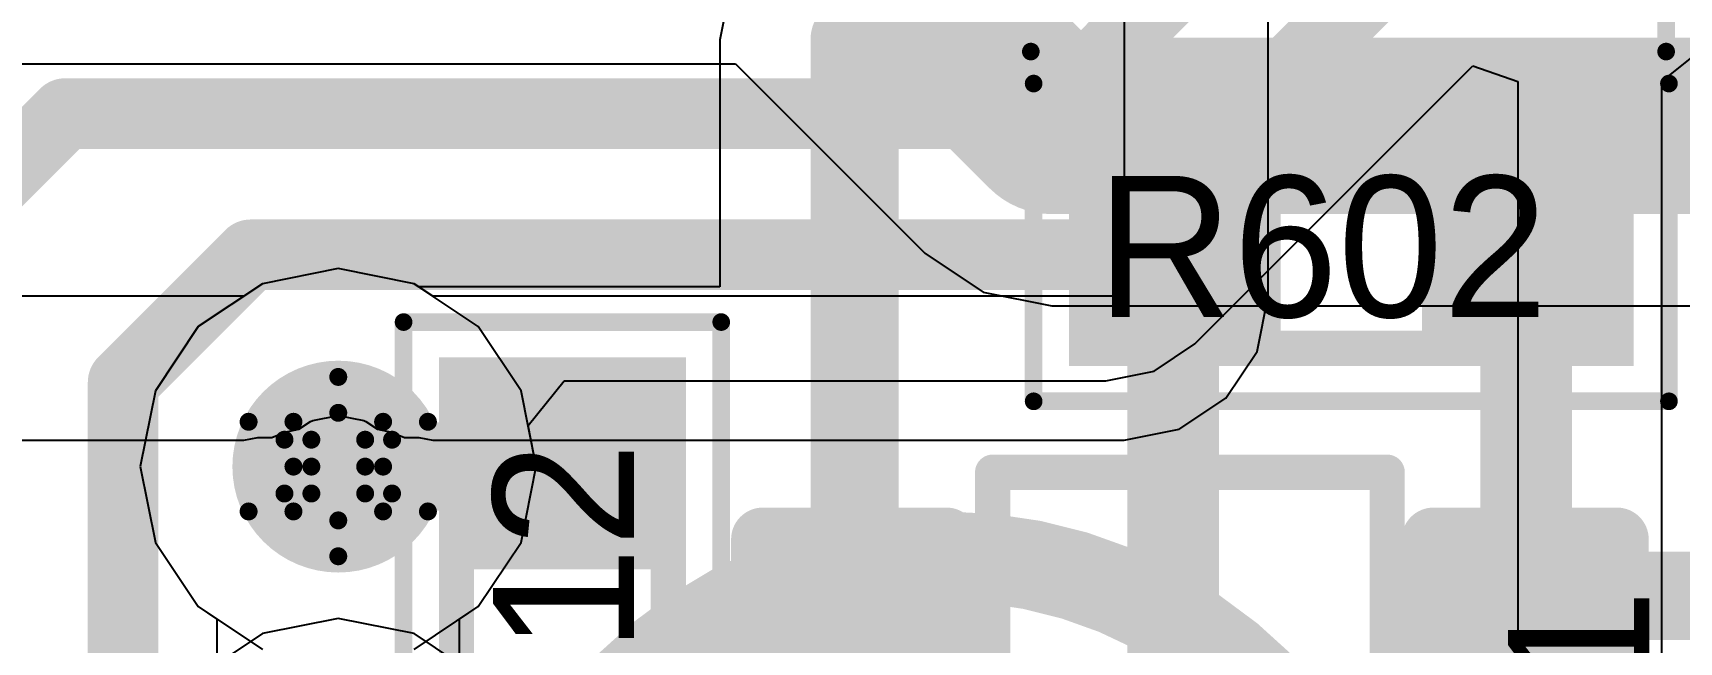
# Model space of a CAD drawing. Header units: millimetres. Extents: x 5 to 399, y 5 to 287.
# Drawn here: x 212.505 to 217.169, y 128.289 to 130.015 of the extents above; entities that cross this region are included whole.
import ezdxf

# ---------------------------------------------------------------- set-up
doc = ezdxf.new("R2010")
doc.units = ezdxf.units.MM
for name, color, linetype in [('BottomLayer', 5, 'Continuous'), ('BottomOverlay', 54, 'Continuous'), ('BottomPaste', 16, 'Continuous'), ('BottomSolder', 6, 'Continuous'), ('DrillDrawing', 1, 'Continuous'), ('DrillGuide', 244, 'Continuous'), ('Mechanical13', 56, 'Continuous'), ('MidLayer1', 16, 'Continuous'), ('MidLayer2', 76, 'Continuous'), ('MultiLayer', 9, 'Continuous'), ('TopLayer', 1, 'Continuous'), ('TopOverlay', 2, 'Continuous'), ('TopPaste', 8, 'Continuous'), ('TopSolder', 216, 'Continuous'), ('ViaHoleLayer', 16, 'Continuous')]:
    doc.layers.add(name, color=color, linetype=linetype)

# ---------------------------------------------------------------- blocks, each defined once
blk = doc.blocks.new('TP1_5MM_B_34')
at = {"layer": 'BottomLayer', "const_width": 0.75}
blk.add_lwpolyline([(-0.375, 0, 1), (0.375, 0, 1)], format="xyb", close=True, dxfattribs=at)
at = {"layer": 'BottomOverlay'}
for points, const_width in [([(1.27, 0, 1), (-1.27, 0, 1)], 0.254), ([(-1.3335, 0, 1), (-1.2065, 0, 1)], 0.127), ([(1.2065, 0, 1), (1.3335, 0, 1)], 0.127)]:
    blk.add_lwpolyline(points, format="xyb", close=True, dxfattribs=dict(at, const_width=const_width))
at = {"layer": 'BottomPaste', "const_width": 0.75}
blk.add_lwpolyline([(-0.375, 0, 1), (0.375, 0, 1)], format="xyb", close=True, dxfattribs=at)
at = {"layer": 'BottomSolder', "const_width": 0.75}
blk.add_lwpolyline([(-0.375, 0, 1), (0.375, 0, 1)], format="xyb", close=True, dxfattribs=at)
blk = doc.blocks.new('0402_C_56')
at = {"layer": 'Mechanical13', "const_width": 0.1}
for points in [[(-0.55, 0.3), (0.55, 0.3)], [(-0.55, 0.3), (-0.55, -0.3)], [(0.55, 0.3), (0.55, -0.3)], [(-0.55, -0.3), (0.55, -0.3)]]:
    blk.add_lwpolyline(points, dxfattribs=at)
at = {"layer": 'Mechanical13', "const_width": 0.05}
for points in [[(-0.575, 0.3, 1), (-0.525, 0.3, 1)], [(-0.575, 0.3, 1), (-0.525, 0.3, 1)], [(0.525, 0.3, 1), (0.575, 0.3, 1)], [(0.525, 0.3, 1), (0.575, 0.3, 1)], [(-0.575, -0.3, 1), (-0.525, -0.3, 1)], [(-0.575, -0.3, 1), (-0.525, -0.3, 1)], [(0.525, -0.3, 1), (0.575, -0.3, 1)], [(0.525, -0.3, 1), (0.575, -0.3, 1)]]:
    blk.add_lwpolyline(points, format="xyb", close=True, dxfattribs=at)
at = {"layer": 'TopLayer'}
for points in [[(-0.25, -0.3), (-0.25, 0.3), (-0.75, -0.3), (-0.75, 0.3)], [(0.75, -0.3), (0.75, 0.3), (0.25, -0.3), (0.25, 0.3)]]:
    blk.add_solid(points, dxfattribs=at)
at = {"layer": 'TopOverlay', "const_width": 0.05}
for points in [[(-0.9, 0.45), (-0.9, -0.45)], [(-0.9, 0.45), (0.9, 0.45)], [(0.9, 0.45), (0.9, -0.45)], [(-0.9, -0.45), (0.9, -0.45)]]:
    blk.add_lwpolyline(points, dxfattribs=at)
at = {"layer": 'TopOverlay', "const_width": 0.025}
for points in [[(-0.9125, 0.45, 1), (-0.8875, 0.45, 1)], [(-0.9125, 0.45, 1), (-0.8875, 0.45, 1)], [(0.8875, 0.45, 1), (0.9125, 0.45, 1)], [(0.8875, 0.45, 1), (0.9125, 0.45, 1)], [(-0.9125, -0.45, 1), (-0.8875, -0.45, 1)], [(-0.9125, -0.45, 1), (-0.8875, -0.45, 1)], [(0.8875, -0.45, 1), (0.9125, -0.45, 1)], [(0.8875, -0.45, 1), (0.9125, -0.45, 1)]]:
    blk.add_lwpolyline(points, format="xyb", close=True, dxfattribs=at)
at = {"layer": 'TopPaste'}
for points in [[(-0.25, -0.3), (-0.25, 0.3), (-0.75, -0.3), (-0.75, 0.3)], [(0.75, -0.3), (0.75, 0.3), (0.25, -0.3), (0.25, 0.3)]]:
    blk.add_solid(points, dxfattribs=at)
at = {"layer": 'TopSolder'}
for points in [[(-0.2, -0.35), (-0.2, 0.35), (-0.8, -0.35), (-0.8, 0.35)], [(0.8, -0.35), (0.8, 0.35), (0.2, -0.35), (0.2, 0.35)]]:
    blk.add_solid(points, dxfattribs=at)
blk = doc.blocks.new('0402_R_190')
at = {"layer": 'Mechanical13', "const_width": 0.1}
for points in [[(-0.55, 0.3), (0.55, 0.3)], [(-0.55, -0.3), (-0.55, 0.3)], [(0.55, -0.3), (0.55, 0.3)], [(-0.55, -0.3), (0.55, -0.3)]]:
    blk.add_lwpolyline(points, dxfattribs=at)
at = {"layer": 'Mechanical13', "const_width": 0.05}
for points in [[(-0.575, 0.3, 1), (-0.525, 0.3, 1)], [(-0.575, 0.3, 1), (-0.525, 0.3, 1)], [(0.525, 0.3, 1), (0.575, 0.3, 1)], [(0.525, 0.3, 1), (0.575, 0.3, 1)], [(-0.575, -0.3, 1), (-0.525, -0.3, 1)], [(-0.575, -0.3, 1), (-0.525, -0.3, 1)], [(0.525, -0.3, 1), (0.575, -0.3, 1)], [(0.525, -0.3, 1), (0.575, -0.3, 1)]]:
    blk.add_lwpolyline(points, format="xyb", close=True, dxfattribs=at)
at = {"layer": 'TopLayer'}
for points in [[(-0.25, -0.3), (-0.25, 0.3), (-0.75, -0.3), (-0.75, 0.3)], [(0.75, -0.3), (0.75, 0.3), (0.25, -0.3), (0.25, 0.3)]]:
    blk.add_solid(points, dxfattribs=at)
at = {"layer": 'TopOverlay', "const_width": 0.05}
for points in [[(-0.9, 0.45), (0.9, 0.45)], [(-0.9, -0.45), (-0.9, 0.45)], [(0.9, -0.45), (0.9, 0.45)], [(-0.9, -0.45), (0.9, -0.45)]]:
    blk.add_lwpolyline(points, dxfattribs=at)
at = {"layer": 'TopOverlay', "const_width": 0.025}
for points in [[(-0.9125, 0.45, 1), (-0.8875, 0.45, 1)], [(-0.9125, 0.45, 1), (-0.8875, 0.45, 1)], [(0.8875, 0.45, 1), (0.9125, 0.45, 1)], [(0.8875, 0.45, 1), (0.9125, 0.45, 1)], [(-0.9125, -0.45, 1), (-0.8875, -0.45, 1)], [(-0.9125, -0.45, 1), (-0.8875, -0.45, 1)], [(0.8875, -0.45, 1), (0.9125, -0.45, 1)], [(0.8875, -0.45, 1), (0.9125, -0.45, 1)]]:
    blk.add_lwpolyline(points, format="xyb", close=True, dxfattribs=at)
at = {"layer": 'TopPaste'}
for points in [[(-0.25, -0.3), (-0.25, 0.3), (-0.75, -0.3), (-0.75, 0.3)], [(0.75, -0.3), (0.75, 0.3), (0.25, -0.3), (0.25, 0.3)]]:
    blk.add_solid(points, dxfattribs=at)
at = {"layer": 'TopSolder'}
for points in [[(-0.2, -0.35), (-0.2, 0.35), (-0.8, -0.35), (-0.8, 0.35)], [(0.8, -0.35), (0.8, 0.35), (0.2, -0.35), (0.2, 0.35)]]:
    blk.add_solid(points, dxfattribs=at)
blk = doc.blocks.new('0402_R_201')
at = {"layer": 'Mechanical13', "const_width": 0.1}
for points in [[(-0.55, 0.3), (-0.55, -0.3)], [(0.55, 0.3), (-0.55, 0.3)], [(0.55, 0.3), (0.55, -0.3)], [(0.55, -0.3), (-0.55, -0.3)]]:
    blk.add_lwpolyline(points, dxfattribs=at)
at = {"layer": 'Mechanical13', "const_width": 0.05}
for points in [[(-0.575, 0.3, 1), (-0.525, 0.3, 1)], [(-0.575, 0.3, 1), (-0.525, 0.3, 1)], [(0.525, 0.3, 1), (0.575, 0.3, 1)], [(0.525, 0.3, 1), (0.575, 0.3, 1)], [(-0.575, -0.3, 1), (-0.525, -0.3, 1)], [(-0.575, -0.3, 1), (-0.525, -0.3, 1)], [(0.525, -0.3, 1), (0.575, -0.3, 1)], [(0.525, -0.3, 1), (0.575, -0.3, 1)]]:
    blk.add_lwpolyline(points, format="xyb", close=True, dxfattribs=at)
at = {"layer": 'TopLayer'}
for points in [[(-0.25, -0.3), (-0.25, 0.3), (-0.75, -0.3), (-0.75, 0.3)], [(0.75, -0.3), (0.75, 0.3), (0.25, -0.3), (0.25, 0.3)]]:
    blk.add_solid(points, dxfattribs=at)
at = {"layer": 'TopOverlay', "const_width": 0.05}
for points in [[(-0.9, 0.45), (-0.9, -0.45)], [(0.9, 0.45), (-0.9, 0.45)], [(0.9, 0.45), (0.9, -0.45)], [(0.9, -0.45), (-0.9, -0.45)]]:
    blk.add_lwpolyline(points, dxfattribs=at)
at = {"layer": 'TopOverlay', "const_width": 0.025}
for points in [[(-0.9125, 0.45, 1), (-0.8875, 0.45, 1)], [(-0.9125, 0.45, 1), (-0.8875, 0.45, 1)], [(0.8875, 0.45, 1), (0.9125, 0.45, 1)], [(0.8875, 0.45, 1), (0.9125, 0.45, 1)], [(-0.9125, -0.45, 1), (-0.8875, -0.45, 1)], [(-0.9125, -0.45, 1), (-0.8875, -0.45, 1)], [(0.8875, -0.45, 1), (0.9125, -0.45, 1)], [(0.8875, -0.45, 1), (0.9125, -0.45, 1)]]:
    blk.add_lwpolyline(points, format="xyb", close=True, dxfattribs=at)
at = {"layer": 'TopPaste'}
for points in [[(-0.25, -0.3), (-0.25, 0.3), (-0.75, -0.3), (-0.75, 0.3)], [(0.75, -0.3), (0.75, 0.3), (0.25, -0.3), (0.25, 0.3)]]:
    blk.add_solid(points, dxfattribs=at)
at = {"layer": 'TopSolder'}
for points in [[(-0.2, -0.35), (-0.2, 0.35), (-0.8, -0.35), (-0.8, 0.35)], [(0.8, -0.35), (0.8, 0.35), (0.2, -0.35), (0.2, 0.35)]]:
    blk.add_solid(points, dxfattribs=at)
blk = doc.blocks.new('SC70_6P_287')
at = {"layer": 'TopLayer', "const_width": 0.04}
for points in [[(-0.83, 1.21, 1), (-0.79, 1.21, 1)], [(-0.51, 1.21, 1), (-0.47, 1.21, 1)], [(-0.18, 1.21, 1), (-0.14, 1.21, 1)], [(0.14, 1.21, 1), (0.18, 1.21, 1)], [(0.47, 1.21, 1), (0.51, 1.21, 1)], [(0.79, 1.21, 1), (0.83, 1.21, 1)], [(-0.83, 0.69, 1), (-0.79, 0.69, 1)], [(-0.51, 0.69, 1), (-0.47, 0.69, 1)], [(-0.18, 0.69, 1), (-0.14, 0.69, 1)], [(0.14, 0.69, 1), (0.18, 0.69, 1)], [(0.47, 0.69, 1), (0.51, 0.69, 1)], [(0.79, 0.69, 1), (0.83, 0.69, 1)], [(-0.83, -0.69, 1), (-0.79, -0.69, 1)], [(-0.51, -0.69, 1), (-0.47, -0.69, 1)], [(-0.18, -0.69, 1), (-0.14, -0.69, 1)], [(0.14, -0.69, 1), (0.18, -0.69, 1)], [(0.47, -0.69, 1), (0.51, -0.69, 1)], [(0.79, -0.69, 1), (0.83, -0.69, 1)], [(-0.83, -1.21, 1), (-0.79, -1.21, 1)], [(-0.51, -1.21, 1), (-0.47, -1.21, 1)], [(-0.18, -1.21, 1), (-0.14, -1.21, 1)], [(0.14, -1.21, 1), (0.18, -1.21, 1)], [(0.47, -1.21, 1), (0.51, -1.21, 1)], [(0.79, -1.21, 1), (0.83, -1.21, 1)]]:
    blk.add_lwpolyline(points, format="xyb", close=True, dxfattribs=at)
at = {"layer": 'TopLayer'}
for points in [[(-0.81, 0.65), (-0.49, 0.65), (-0.81, 1.25), (-0.49, 1.25)], [(-0.16, 0.65), (0.16, 0.65), (-0.16, 1.25), (0.16, 1.25)], [(0.49, 0.65), (0.81, 0.65), (0.49, 1.25), (0.81, 1.25)], [(-0.85, 0.69), (-0.45, 0.69), (-0.85, 1.21), (-0.45, 1.21)], [(-0.2, 0.69), (0.2, 0.69), (-0.2, 1.21), (0.2, 1.21)], [(0.45, 0.69), (0.85, 0.69), (0.45, 1.21), (0.85, 1.21)], [(-0.81, -1.25), (-0.49, -1.25), (-0.81, -0.65), (-0.49, -0.65)], [(-0.16, -1.25), (0.16, -1.25), (-0.16, -0.65), (0.16, -0.65)], [(0.49, -1.25), (0.81, -1.25), (0.49, -0.65), (0.81, -0.65)], [(-0.85, -1.21), (-0.45, -1.21), (-0.85, -0.69), (-0.45, -0.69)], [(-0.2, -1.21), (0.2, -1.21), (-0.2, -0.69), (0.2, -0.69)], [(0.45, -1.21), (0.85, -1.21), (0.45, -0.69), (0.85, -0.69)]]:
    blk.add_solid(points, dxfattribs=at)
at = {"layer": 'TopOverlay', "const_width": 0.1}
for points in [[(-0.9998, 0.5588), (-0.9998, -0.5588)], [(-0.9998, 0.5588), (1.0002, 0.5588)], [(1.0002, 0.5588), (1.0002, -0.5588)], [(-0.9998, -0.5588), (1.0002, -0.5588)]]:
    blk.add_lwpolyline(points, dxfattribs=at)
at = {"layer": 'TopOverlay', "const_width": 0.05}
for points in [[(-1.0248, 0.5588, 1), (-0.9748, 0.5588, 1)], [(-1.0248, 0.5588, 1), (-0.9748, 0.5588, 1)], [(0.9752, 0.5588, 1), (1.0251, 0.5588, 1)], [(0.9752, 0.5588, 1), (1.0251, 0.5588, 1)], [(-1.0248, -0.5588, 1), (-0.9748, -0.5588, 1)], [(-1.0248, -0.5588, 1), (-0.9748, -0.5588, 1)], [(0.9752, -0.5588, 1), (1.0251, -0.5588, 1)], [(0.9752, -0.5588, 1), (1.0251, -0.5588, 1)]]:
    blk.add_lwpolyline(points, format="xyb", close=True, dxfattribs=at)
at = {"layer": 'TopPaste', "const_width": 0.04}
for points in [[(-0.83, 1.21, 1), (-0.79, 1.21, 1)], [(-0.51, 1.21, 1), (-0.47, 1.21, 1)], [(-0.18, 1.21, 1), (-0.14, 1.21, 1)], [(0.14, 1.21, 1), (0.18, 1.21, 1)], [(0.47, 1.21, 1), (0.51, 1.21, 1)], [(0.79, 1.21, 1), (0.83, 1.21, 1)], [(-0.83, 0.69, 1), (-0.79, 0.69, 1)], [(-0.51, 0.69, 1), (-0.47, 0.69, 1)], [(-0.18, 0.69, 1), (-0.14, 0.69, 1)], [(0.14, 0.69, 1), (0.18, 0.69, 1)], [(0.47, 0.69, 1), (0.51, 0.69, 1)], [(0.79, 0.69, 1), (0.83, 0.69, 1)], [(-0.83, -0.69, 1), (-0.79, -0.69, 1)], [(-0.51, -0.69, 1), (-0.47, -0.69, 1)], [(-0.18, -0.69, 1), (-0.14, -0.69, 1)], [(0.14, -0.69, 1), (0.18, -0.69, 1)], [(0.47, -0.69, 1), (0.51, -0.69, 1)], [(0.79, -0.69, 1), (0.83, -0.69, 1)], [(-0.83, -1.21, 1), (-0.79, -1.21, 1)], [(-0.51, -1.21, 1), (-0.47, -1.21, 1)], [(-0.18, -1.21, 1), (-0.14, -1.21, 1)], [(0.14, -1.21, 1), (0.18, -1.21, 1)], [(0.47, -1.21, 1), (0.51, -1.21, 1)], [(0.79, -1.21, 1), (0.83, -1.21, 1)]]:
    blk.add_lwpolyline(points, format="xyb", close=True, dxfattribs=at)
at = {"layer": 'TopPaste'}
for points in [[(-0.81, 0.65), (-0.49, 0.65), (-0.81, 1.25), (-0.49, 1.25)], [(-0.16, 0.65), (0.16, 0.65), (-0.16, 1.25), (0.16, 1.25)], [(0.49, 0.65), (0.81, 0.65), (0.49, 1.25), (0.81, 1.25)], [(-0.85, 0.69), (-0.45, 0.69), (-0.85, 1.21), (-0.45, 1.21)], [(-0.2, 0.69), (0.2, 0.69), (-0.2, 1.21), (0.2, 1.21)], [(0.45, 0.69), (0.85, 0.69), (0.45, 1.21), (0.85, 1.21)], [(-0.81, -1.25), (-0.49, -1.25), (-0.81, -0.65), (-0.49, -0.65)], [(-0.16, -1.25), (0.16, -1.25), (-0.16, -0.65), (0.16, -0.65)], [(0.49, -1.25), (0.81, -1.25), (0.49, -0.65), (0.81, -0.65)], [(-0.85, -1.21), (-0.45, -1.21), (-0.85, -0.69), (-0.45, -0.69)], [(-0.2, -1.21), (0.2, -1.21), (-0.2, -0.69), (0.2, -0.69)], [(0.45, -1.21), (0.85, -1.21), (0.45, -0.69), (0.85, -0.69)]]:
    blk.add_solid(points, dxfattribs=at)
at = {"layer": 'TopSolder', "const_width": 0.09}
for points in [[(-0.855, 1.21, 1), (-0.765, 1.21, 1)], [(-0.535, 1.21, 1), (-0.445, 1.21, 1)], [(-0.205, 1.21, 1), (-0.115, 1.21, 1)], [(0.115, 1.21, 1), (0.205, 1.21, 1)], [(0.445, 1.21, 1), (0.535, 1.21, 1)], [(0.765, 1.21, 1), (0.855, 1.21, 1)], [(-0.855, 0.69, 1), (-0.765, 0.69, 1)], [(-0.535, 0.69, 1), (-0.445, 0.69, 1)], [(-0.205, 0.69, 1), (-0.115, 0.69, 1)], [(0.115, 0.69, 1), (0.205, 0.69, 1)], [(0.445, 0.69, 1), (0.535, 0.69, 1)], [(0.765, 0.69, 1), (0.855, 0.69, 1)], [(-0.855, -0.69, 1), (-0.765, -0.69, 1)], [(-0.535, -0.69, 1), (-0.445, -0.69, 1)], [(-0.205, -0.69, 1), (-0.115, -0.69, 1)], [(0.115, -0.69, 1), (0.205, -0.69, 1)], [(0.445, -0.69, 1), (0.535, -0.69, 1)], [(0.765, -0.69, 1), (0.855, -0.69, 1)], [(-0.855, -1.21, 1), (-0.765, -1.21, 1)], [(-0.535, -1.21, 1), (-0.445, -1.21, 1)], [(-0.205, -1.21, 1), (-0.115, -1.21, 1)], [(0.115, -1.21, 1), (0.205, -1.21, 1)], [(0.445, -1.21, 1), (0.535, -1.21, 1)], [(0.765, -1.21, 1), (0.855, -1.21, 1)]]:
    blk.add_lwpolyline(points, format="xyb", close=True, dxfattribs=at)
at = {"layer": 'TopSolder'}
for points in [[(-0.81, 0.6), (-0.49, 0.6), (-0.81, 1.3), (-0.49, 1.3)], [(-0.16, 0.6), (0.16, 0.6), (-0.16, 1.3), (0.16, 1.3)], [(0.49, 0.6), (0.81, 0.6), (0.49, 1.3), (0.81, 1.3)], [(-0.9, 0.69), (-0.4, 0.69), (-0.9, 1.21), (-0.4, 1.21)], [(-0.25, 0.69), (0.25, 0.69), (-0.25, 1.21), (0.25, 1.21)], [(0.4, 0.69), (0.9, 0.69), (0.4, 1.21), (0.9, 1.21)], [(-0.81, -1.3), (-0.49, -1.3), (-0.81, -0.6), (-0.49, -0.6)], [(-0.16, -1.3), (0.16, -1.3), (-0.16, -0.6), (0.16, -0.6)], [(0.49, -1.3), (0.81, -1.3), (0.49, -0.6), (0.81, -0.6)], [(-0.9, -1.21), (-0.4, -1.21), (-0.9, -0.69), (-0.4, -0.69)], [(-0.25, -1.21), (0.25, -1.21), (-0.25, -0.69), (0.25, -0.69)], [(0.4, -1.21), (0.9, -1.21), (0.4, -0.69), (0.9, -0.69)]]:
    blk.add_solid(points, dxfattribs=at)

msp = doc.modelspace()

# ---------------------------------------------------------------- linework, layer by layer
at = {"layer": 'BottomLayer'}
for p, q in [((217.1202, 129.877), (217.2155, 129.9533)), ((215.7975, 129.1339), (216.5854, 129.9217)), ((216.5854, 129.9217), (216.7124, 129.877)), ((216.7124, 129.877), (216.7124, 125.4695)), ((217.1202, 126.1275), (217.1202, 129.877)), ((215.6818, 129.0565), (215.7975, 129.1339)), ((215.5452, 129.0293), (215.6818, 129.0565)), ((213.9081, 128.9023), (214.0105, 129.0293)), ((214.0105, 129.0293), (215.5452, 129.0293)), ((213.9312, 128.7862), (213.9081, 128.9023)), ((213.8885, 128.5716), (213.9312, 128.7862)), ((213.7669, 128.3897), (213.8885, 128.5716)), ((213.7141, 128.3544), (213.7669, 128.3897)), ((213.7141, 128.2274), (213.7141, 128.3544))]:
    msp.add_line(p, q, dxfattribs=at)
at = {"layer": 'BottomLayer', "const_width": 0.2}
for points in [[(215.3795, 129.7862), (216.3035, 130.7102)], [(215.5452, 129.3862), (216.4692, 130.3102)], [(212.3608, 129.5504), (212.5966, 129.7862)], [(212.5966, 129.7862), (215.3795, 129.7862)], [(212.7608, 129.0251), (213.1219, 129.3862)], [(213.1219, 129.3862), (215.5452, 129.3862)], [(212.7608, 127.5059), (212.7608, 129.0251)]]:
    msp.add_lwpolyline(points, dxfattribs=at)
at = {"layer": 'BottomLayer'}
for points, const_width in [([(212.5466, 129.7862, 1), (212.6466, 129.7862, 1)], 0.1), ([(212.5466, 129.7862, 1), (212.6466, 129.7862, 1)], 0.1), ([(215.3295, 129.7862, 1), (215.4295, 129.7862, 1)], 0.1), ([(215.3295, 129.7862, 1), (215.4295, 129.7862, 1)], 0.1), ([(213.0719, 129.3862, 1), (213.1719, 129.3862, 1)], 0.1), ([(213.0719, 129.3862, 1), (213.1719, 129.3862, 1)], 0.1), ([(215.4952, 129.3862, 1), (215.5952, 129.3862, 1)], 0.1), ([(215.4952, 129.3862, 1), (215.5952, 129.3862, 1)], 0.1), ([(212.7108, 129.0251, 1), (212.8108, 129.0251, 1)], 0.1), ([(212.7108, 129.0251, 1), (212.8108, 129.0251, 1)], 0.1), ([(213.2204, 128.7862, 1), (213.5204, 128.7862, 1)], 0.3)]:
    msp.add_lwpolyline(points, format="xyb", close=True, dxfattribs=dict(at, const_width=const_width))
at = {"layer": 'DrillDrawing', "const_width": 0.0508}
for points in [[(213.2434, 128.9132), (213.3704, 129.0402)], [(213.3704, 129.0402), (213.4974, 128.9132)], [(213.2942, 128.8624), (213.3704, 128.9386)], [(213.3704, 128.9386), (213.4466, 128.8624)], [(213.1164, 128.9132), (213.2434, 128.7862)], [(213.1164, 128.9132), (213.2434, 128.9132)], [(213.4974, 128.9132), (213.6244, 128.9132)], [(213.4974, 128.7862), (213.6244, 128.9132)], [(213.218, 128.8624), (213.2942, 128.7862)], [(213.218, 128.8624), (213.2942, 128.8624)], [(213.4466, 128.8624), (213.5228, 128.8624)], [(213.4466, 128.7862), (213.5228, 128.8624)], [(213.1164, 128.6592), (213.2434, 128.7862)], [(213.218, 128.71), (213.2942, 128.7862)], [(213.4466, 128.7862), (213.5228, 128.71)], [(213.4974, 128.7862), (213.6244, 128.6592)], [(213.218, 128.71), (213.2942, 128.71)], [(213.2942, 128.71), (213.3704, 128.6338)], [(213.3704, 128.6338), (213.4466, 128.71)], [(213.4466, 128.71), (213.5228, 128.71)], [(213.1164, 128.6592), (213.2434, 128.6592)], [(213.2434, 128.6592), (213.3704, 128.5322)], [(213.3704, 128.5322), (213.4974, 128.6592)], [(213.4974, 128.6592), (213.6244, 128.6592)]]:
    msp.add_lwpolyline(points, dxfattribs=at)
at = {"layer": 'DrillDrawing', "const_width": 0.0254}
for points in [[(213.3577, 129.0402, 1), (213.3831, 129.0402, 1)], [(213.3577, 129.0402, 1), (213.3831, 129.0402, 1)], [(213.3577, 128.9386, 1), (213.3831, 128.9386, 1)], [(213.3577, 128.9386, 1), (213.3831, 128.9386, 1)], [(213.1037, 128.9132, 1), (213.1291, 128.9132, 1)], [(213.1037, 128.9132, 1), (213.1291, 128.9132, 1)], [(213.2307, 128.9132, 1), (213.2561, 128.9132, 1)], [(213.2307, 128.9132, 1), (213.2561, 128.9132, 1)], [(213.4847, 128.9132, 1), (213.5101, 128.9132, 1)], [(213.4847, 128.9132, 1), (213.5101, 128.9132, 1)], [(213.6117, 128.9132, 1), (213.6371, 128.9132, 1)], [(213.6117, 128.9132, 1), (213.6371, 128.9132, 1)], [(213.2053, 128.8624, 1), (213.2307, 128.8624, 1)], [(213.2053, 128.8624, 1), (213.2307, 128.8624, 1)], [(213.2815, 128.8624, 1), (213.3069, 128.8624, 1)], [(213.2815, 128.8624, 1), (213.3069, 128.8624, 1)], [(213.4339, 128.8624, 1), (213.4593, 128.8624, 1)], [(213.4339, 128.8624, 1), (213.4593, 128.8624, 1)], [(213.5101, 128.8624, 1), (213.5355, 128.8624, 1)], [(213.5101, 128.8624, 1), (213.5355, 128.8624, 1)], [(213.2307, 128.7862, 1), (213.2561, 128.7862, 1)], [(213.2307, 128.7862, 1), (213.2561, 128.7862, 1)], [(213.2815, 128.7862, 1), (213.3069, 128.7862, 1)], [(213.2815, 128.7862, 1), (213.3069, 128.7862, 1)], [(213.4339, 128.7862, 1), (213.4593, 128.7862, 1)], [(213.4339, 128.7862, 1), (213.4593, 128.7862, 1)], [(213.4847, 128.7862, 1), (213.5101, 128.7862, 1)], [(213.4847, 128.7862, 1), (213.5101, 128.7862, 1)], [(213.2053, 128.71, 1), (213.2307, 128.71, 1)], [(213.2053, 128.71, 1), (213.2307, 128.71, 1)], [(213.2815, 128.71, 1), (213.3069, 128.71, 1)], [(213.2815, 128.71, 1), (213.3069, 128.71, 1)], [(213.4339, 128.71, 1), (213.4593, 128.71, 1)], [(213.4339, 128.71, 1), (213.4593, 128.71, 1)], [(213.5101, 128.71, 1), (213.5355, 128.71, 1)], [(213.5101, 128.71, 1), (213.5355, 128.71, 1)], [(213.1037, 128.6592, 1), (213.1291, 128.6592, 1)], [(213.1037, 128.6592, 1), (213.1291, 128.6592, 1)], [(213.2307, 128.6592, 1), (213.2561, 128.6592, 1)], [(213.2307, 128.6592, 1), (213.2561, 128.6592, 1)], [(213.4847, 128.6592, 1), (213.5101, 128.6592, 1)], [(213.4847, 128.6592, 1), (213.5101, 128.6592, 1)], [(213.6117, 128.6592, 1), (213.6371, 128.6592, 1)], [(213.6117, 128.6592, 1), (213.6371, 128.6592, 1)], [(213.3577, 128.6338, 1), (213.3831, 128.6338, 1)], [(213.3577, 128.6338, 1), (213.3831, 128.6338, 1)], [(213.3577, 128.5322, 1), (213.3831, 128.5322, 1)], [(213.3577, 128.5322, 1), (213.3831, 128.5322, 1)]]:
    msp.add_lwpolyline(points, format="xyb", close=True, dxfattribs=at)
at = {"layer": 'DrillGuide', "const_width": 0.125}
msp.add_lwpolyline([(213.3079, 128.7862, 1), (213.4329, 128.7862, 1)], format="xyb", close=True, dxfattribs=at)
at = {"layer": 'MidLayer1'}
for p, q in [((215.5972, 133.5754), (215.5972, 129.2688)), ((216.0051, 129.2688), (216.0051, 133.5754)), ((213.3704, 129.347), (213.1558, 129.3043)), ((213.585, 129.3043), (213.3704, 129.347)), ((213.1558, 129.3043), (213.1027, 129.2688)), ((213.6381, 129.2688), (213.585, 129.3043)), ((213.1027, 129.2688), (212.3681, 129.2688)), ((215.5972, 129.2688), (213.6381, 129.2688)), ((215.974, 129.1127), (216.0051, 129.2688)), ((215.8856, 128.9804), (215.974, 129.1127)), ((215.7533, 128.892), (215.8856, 128.9804)), ((213.2588, 128.892), (213.2922, 128.9143)), ((213.2922, 128.9143), (213.298, 128.9167)), ((213.298, 128.9167), (213.3704, 128.9311)), ((213.3704, 128.9311), (213.4428, 128.9167)), ((213.4428, 128.9167), (213.4486, 128.9143)), ((213.4486, 128.9143), (213.482, 128.892)), ((213.1027, 128.861), (213.1421, 128.8688)), ((213.1421, 128.8688), (213.1822, 128.8688)), ((213.1822, 128.8688), (213.2194, 128.8842)), ((213.2194, 128.8842), (213.2588, 128.892)), ((213.482, 128.892), (213.5214, 128.8842)), ((213.5214, 128.8842), (213.5585, 128.8688)), ((213.5585, 128.8688), (213.5987, 128.8688)), ((213.5987, 128.8688), (213.6381, 128.861)), ((215.5972, 128.861), (215.7533, 128.892)), ((212.3681, 128.861), (213.1027, 128.861)), ((213.6381, 128.861), (215.5972, 128.861)), ((213.3704, 128.3564), (213.1558, 128.3137)), ((213.585, 128.3137), (213.3704, 128.3564)), ((213.1558, 128.3137), (212.9739, 128.1921)), ((213.7669, 128.1921), (213.585, 128.3137))]:
    msp.add_line(p, q, dxfattribs=at)
at = {"layer": 'MidLayer1', "const_width": 0.3}
msp.add_lwpolyline([(213.2204, 128.7862, 1), (213.5204, 128.7862, 1)], format="xyb", close=True, dxfattribs=at)
at = {"layer": 'MidLayer2'}
for p, q in [((212.0917, 129.9274), (214.4956, 129.9274)), ((214.4956, 129.9274), (215.032, 129.3909)), ((215.032, 129.3909), (215.1974, 129.2804)), ((213.3704, 129.347), (213.1558, 129.3043)), ((213.585, 129.3043), (213.3704, 129.347)), ((213.1558, 129.3043), (212.9739, 129.1827)), ((213.7669, 129.1827), (213.585, 129.3043)), ((215.1974, 129.2804), (215.3925, 129.2416)), ((215.3925, 129.2416), (221.4711, 129.2416)), ((212.9739, 129.1827), (212.8523, 129.0008)), ((213.8885, 129.0008), (213.7669, 129.1827)), ((212.8523, 129.0008), (212.8096, 128.7862)), ((213.9312, 128.7862), (213.8885, 129.0008)), ((212.8096, 128.7862), (212.8523, 128.5716)), ((213.8885, 128.5716), (213.9312, 128.7862)), ((212.8523, 128.5716), (212.9739, 128.3897)), ((213.7669, 128.3897), (213.8885, 128.5716)), ((212.9739, 128.3897), (213.1558, 128.2681)), ((213.585, 128.2681), (213.7669, 128.3897))]:
    msp.add_line(p, q, dxfattribs=at)
at = {"layer": 'MidLayer2', "const_width": 0.5}
for points in [[(214.7067, 130.4372), (215.3925, 129.7514)], [(215.3925, 129.7514), (223.1199, 129.7514)]]:
    msp.add_lwpolyline(points, dxfattribs=at)
at = {"layer": 'MidLayer2'}
for points, const_width in [([(215.2675, 129.7514, 1), (215.5175, 129.7514, 1)], 0.25), ([(215.2675, 129.7514, 1), (215.5175, 129.7514, 1)], 0.25), ([(213.2204, 128.7862, 1), (213.5204, 128.7862, 1)], 0.3)]:
    msp.add_lwpolyline(points, format="xyb", close=True, dxfattribs=dict(at, const_width=const_width))
at = {"layer": 'MultiLayer', "const_width": 0.3}
msp.add_lwpolyline([(213.2204, 128.7862, 1), (213.5204, 128.7862, 1)], format="xyb", close=True, dxfattribs=at)
at = {"layer": 'TopLayer'}
for p, q in [((214.4802, 130.1415), (214.4511, 129.9952)), ((214.4511, 129.9952), (214.4511, 129.2956)), ((213.3704, 129.347), (213.1558, 129.3043)), ((213.585, 129.3043), (213.3704, 129.347)), ((213.1558, 129.3043), (212.9739, 129.1827)), ((213.598, 129.2956), (213.585, 129.3043)), ((214.4511, 129.2956), (213.598, 129.2956)), ((212.9739, 129.1827), (212.8523, 129.0008)), ((212.8523, 129.0008), (212.8096, 128.7862)), ((212.8096, 128.7862), (212.8523, 128.5716)), ((212.8523, 128.5716), (212.9739, 128.3897)), ((212.9739, 128.3897), (213.0267, 128.3544)), ((213.0267, 128.3544), (213.0267, 128.2274))]:
    msp.add_line(p, q, dxfattribs=at)
at = {"layer": 'TopLayer', "const_width": 0.25}
for points in [[(214.8334, 129.9952), (215.25, 130.4118)], [(214.8334, 128.4202), (214.8334, 129.9952)], [(215.7312, 127.575), (215.7312, 129.4212)], [(215.7406, 127.575), (215.7406, 129.4212)], [(216.7312, 128.4274), (216.7312, 129.4212)], [(216.7406, 128.4274), (216.7406, 129.4212)], [(213.996, 128.7862), (214.0054, 128.7956)], [(213.3704, 128.7862), (213.996, 128.7862)], [(216.724, 128.4202), (216.7312, 128.4274)], [(216.724, 128.4202), (217.4608, 128.4202)], [(216.7334, 128.4202), (216.7406, 128.4274)]]:
    msp.add_lwpolyline(points, dxfattribs=at)
at = {"layer": 'TopLayer'}
for points, const_width in [([(214.7709, 129.9952, 1), (214.8959, 129.9952, 1)], 0.125), ([(214.7709, 129.9952, 1), (214.8959, 129.9952, 1)], 0.125), ([(215.6687, 129.4212, 1), (215.7937, 129.4212, 1)], 0.125), ([(215.6781, 129.4212, 1), (215.8031, 129.4212, 1)], 0.125), ([(216.6687, 129.4212, 1), (216.7937, 129.4212, 1)], 0.125), ([(216.6781, 129.4212, 1), (216.8031, 129.4212, 1)], 0.125), ([(213.2204, 128.7862, 1), (213.5204, 128.7862, 1)], 0.3), ([(213.9429, 128.7956, 1), (214.0679, 128.7956, 1)], 0.125), ([(213.3079, 128.7862, 1), (213.4329, 128.7862, 1)], 0.125), ([(213.9335, 128.7862, 1), (214.0585, 128.7862, 1)], 0.125), ([(213.9335, 128.7862, 1), (214.0585, 128.7862, 1)], 0.125), ([(214.7709, 128.4202, 1), (214.8959, 128.4202, 1)], 0.125), ([(216.6615, 128.4202, 1), (216.7865, 128.4202, 1)], 0.125), ([(216.6615, 128.4202, 1), (216.7865, 128.4202, 1)], 0.125), ([(216.6687, 128.4274, 1), (216.7937, 128.4274, 1)], 0.125), ([(216.6687, 128.4274, 1), (216.7937, 128.4274, 1)], 0.125), ([(216.6709, 128.4202, 1), (216.7959, 128.4202, 1)], 0.125), ([(216.6781, 128.4274, 1), (216.8031, 128.4274, 1)], 0.125), ([(216.6781, 128.4274, 1), (216.8031, 128.4274, 1)], 0.125)]:
    msp.add_lwpolyline(points, format="xyb", close=True, dxfattribs=dict(at, const_width=const_width))
at = {"layer": 'ViaHoleLayer', "const_width": 0.125}
msp.add_lwpolyline([(213.3079, 128.7862, 1), (213.4329, 128.7862, 1)], format="xyb", close=True, dxfattribs=at)

# ---------------------------------------------------------------- block references
for name, p, rotation in [('0402_R_201', (216.2326, 130.4118), 180), ('0402_R_190', (216.2406, 129.4212), 360), ('0402_C_56', (214.0054, 128.2956), 90), ('SC70_6P_287', (215.7834, 127.7702), 90), ('TP1_5MM_B_34', (215.0882, 127.2622), 90)]:
    msp.add_blockref(name, p, dxfattribs=dict(rotation=rotation))

# ---------------------------------------------------------------- texts
at = {"layer": 'TopOverlay'}
msp.add_text('R602', height=0.4, dxfattribs=at).set_placement((215.519, 129.2098))
for s, p in [('C612', (214.2086, 127.5765)), ('D601', (217.0849, 127.1606))]:
    msp.add_text(s, height=0.4, rotation=90, dxfattribs=at).set_placement(p)

doc.saveas('drawing.dxf')
